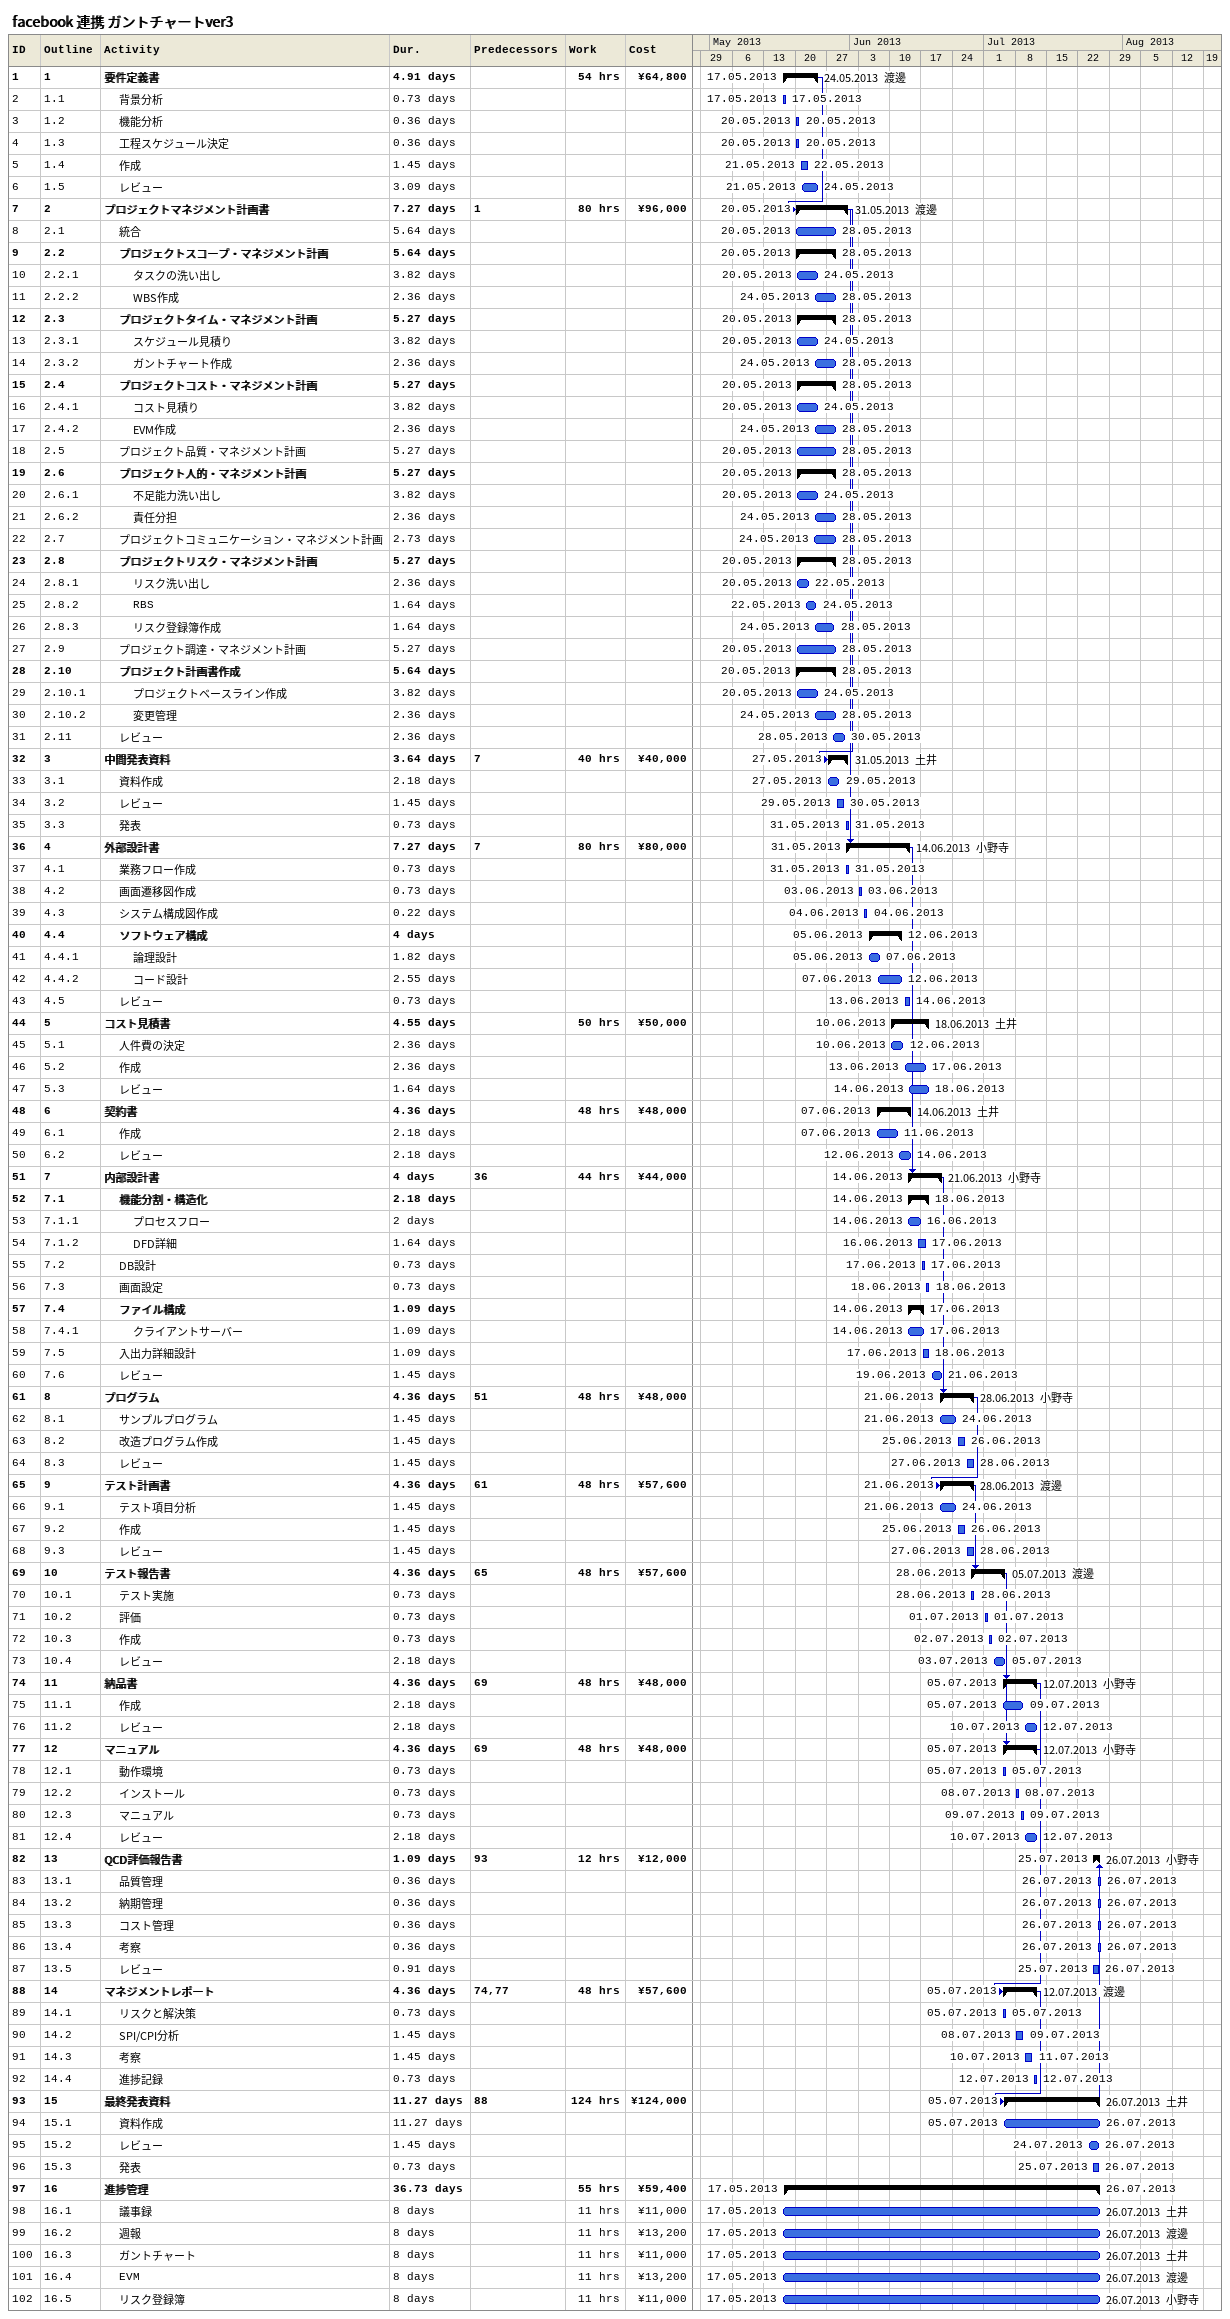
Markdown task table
facebook 連携 ガントチャートver3

| ID | WBS | Task | Duration | Start | Finish | Predecessors | Resources | Work (h) | Cost (¥) |
|---|---|---|---|---|---|---|---|---|---|
| 1 | 1 | **要件定義書** | 4.91d | 2013-05-17 | 2013-05-24 |  | 渡邊 | 54 | 64800 |
| 2 | 1.1 | 背景分析 | 0.73d | 2013-05-17 | 2013-05-17 |  |  |  |  |
| 3 | 1.2 | 機能分析 | 0.36d | 2013-05-20 | 2013-05-20 |  |  |  |  |
| 4 | 1.3 | 工程スケジュール決定 | 0.36d | 2013-05-20 | 2013-05-20 |  |  |  |  |
| 5 | 1.4 | 作成 | 1.45d | 2013-05-21 | 2013-05-22 |  |  |  |  |
| 6 | 1.5 | レビュー | 3.09d | 2013-05-21 | 2013-05-24 |  |  |  |  |
| 7 | 2 | **プロジェクトマネジメント計画書** | 7.27d | 2013-05-20 | 2013-05-31 | 1 | 渡邊 | 80 | 96000 |
| 8 | 2.1 | 統合 | 5.64d | 2013-05-20 | 2013-05-28 |  |  |  |  |
| 9 | 2.2 | **プロジェクトスコープ・マネジメント計画** | 5.64d | 2013-05-20 | 2013-05-28 |  |  |  |  |
| 10 | 2.2.1 | タスクの洗い出し | 3.82d | 2013-05-20 | 2013-05-24 |  |  |  |  |
| 11 | 2.2.2 | WBS作成 | 2.36d | 2013-05-24 | 2013-05-28 |  |  |  |  |
| 12 | 2.3 | **プロジェクトタイム・マネジメント計画** | 5.27d | 2013-05-20 | 2013-05-28 |  |  |  |  |
| 13 | 2.3.1 | スケジュール見積り | 3.82d | 2013-05-20 | 2013-05-24 |  |  |  |  |
| 14 | 2.3.2 | ガントチャート作成 | 2.36d | 2013-05-24 | 2013-05-28 |  |  |  |  |
| 15 | 2.4 | **プロジェクトコスト・マネジメント計画** | 5.27d | 2013-05-20 | 2013-05-28 |  |  |  |  |
| 16 | 2.4.1 | コスト見積り | 3.82d | 2013-05-20 | 2013-05-24 |  |  |  |  |
| 17 | 2.4.2 | EVM作成 | 2.36d | 2013-05-24 | 2013-05-28 |  |  |  |  |
| 18 | 2.5 | プロジェクト品質・マネジメント計画 | 5.27d | 2013-05-20 | 2013-05-28 |  |  |  |  |
| 19 | 2.6 | **プロジェクト人的・マネジメント計画** | 5.27d | 2013-05-20 | 2013-05-28 |  |  |  |  |
| 20 | 2.6.1 | 不足能力洗い出し | 3.82d | 2013-05-20 | 2013-05-24 |  |  |  |  |
| 21 | 2.6.2 | 責任分担 | 2.36d | 2013-05-24 | 2013-05-28 |  |  |  |  |
| 22 | 2.7 | プロジェクトコミュニケーション・マネジメント計画 | 2.73d | 2013-05-24 | 2013-05-28 |  |  |  |  |
| 23 | 2.8 | **プロジェクトリスク・マネジメント計画** | 5.27d | 2013-05-20 | 2013-05-28 |  |  |  |  |
| 24 | 2.8.1 | リスク洗い出し | 2.36d | 2013-05-20 | 2013-05-22 |  |  |  |  |
| 25 | 2.8.2 | RBS | 1.64d | 2013-05-22 | 2013-05-24 |  |  |  |  |
| 26 | 2.8.3 | リスク登録簿作成 | 1.64d | 2013-05-24 | 2013-05-28 |  |  |  |  |
| 27 | 2.9 | プロジェクト調達・マネジメント計画 | 5.27d | 2013-05-20 | 2013-05-28 |  |  |  |  |
| 28 | 2.10 | **プロジェクト計画書作成** | 5.64d | 2013-05-20 | 2013-05-28 |  |  |  |  |
| 29 | 2.10.1 | プロジェクトベースライン作成 | 3.82d | 2013-05-20 | 2013-05-24 |  |  |  |  |
| 30 | 2.10.2 | 変更管理 | 2.36d | 2013-05-24 | 2013-05-28 |  |  |  |  |
| 31 | 2.11 | レビュー | 2.36d | 2013-05-28 | 2013-05-30 |  |  |  |  |
| 32 | 3 | **中間発表資料** | 3.64d | 2013-05-27 | 2013-05-31 | 7 | 土井 | 40 | 40000 |
| 33 | 3.1 | 資料作成 | 2.18d | 2013-05-27 | 2013-05-29 |  |  |  |  |
| 34 | 3.2 | レビュー | 1.45d | 2013-05-29 | 2013-05-30 |  |  |  |  |
| 35 | 3.3 | 発表 | 0.73d | 2013-05-31 | 2013-05-31 |  |  |  |  |
| 36 | 4 | **外部設計書** | 7.27d | 2013-05-31 | 2013-06-14 | 7 | 小野寺 | 80 | 80000 |
| 37 | 4.1 | 業務フロー作成 | 0.73d | 2013-05-31 | 2013-05-31 |  |  |  |  |
| 38 | 4.2 | 画面遷移図作成 | 0.73d | 2013-06-03 | 2013-06-03 |  |  |  |  |
| 39 | 4.3 | システム構成図作成 | 0.22d | 2013-06-04 | 2013-06-04 |  |  |  |  |
| 40 | 4.4 | **ソフトウェア構成** | 4d | 2013-06-05 | 2013-06-12 |  |  |  |  |
| 41 | 4.4.1 | 論理設計 | 1.82d | 2013-06-05 | 2013-06-07 |  |  |  |  |
| 42 | 4.4.2 | コード設計 | 2.55d | 2013-06-07 | 2013-06-12 |  |  |  |  |
| 43 | 4.5 | レビュー | 0.73d | 2013-06-13 | 2013-06-14 |  |  |  |  |
| 44 | 5 | **コスト見積書** | 4.55d | 2013-06-10 | 2013-06-18 |  | 土井 | 50 | 50000 |
| 45 | 5.1 | 人件費の決定 | 2.36d | 2013-06-10 | 2013-06-12 |  |  |  |  |
| 46 | 5.2 | 作成 | 2.36d | 2013-06-13 | 2013-06-17 |  |  |  |  |
| 47 | 5.3 | レビュー | 1.64d | 2013-06-14 | 2013-06-18 |  |  |  |  |
| 48 | 6 | **契約書** | 4.36d | 2013-06-07 | 2013-06-14 |  | 土井 | 48 | 48000 |
| 49 | 6.1 | 作成 | 2.18d | 2013-06-07 | 2013-06-11 |  |  |  |  |
| 50 | 6.2 | レビュー | 2.18d | 2013-06-12 | 2013-06-14 |  |  |  |  |
| 51 | 7 | **内部設計書** | 4d | 2013-06-14 | 2013-06-21 | 36 | 小野寺 | 44 | 44000 |
| 52 | 7.1 | **機能分割・構造化** | 2.18d | 2013-06-14 | 2013-06-18 |  |  |  |  |
| 53 | 7.1.1 | プロセスフロー | 2d | 2013-06-14 | 2013-06-16 |  |  |  |  |
| 54 | 7.1.2 | DFD詳細 | 1.64d | 2013-06-16 | 2013-06-17 |  |  |  |  |
| 55 | 7.2 | DB設計 | 0.73d | 2013-06-17 | 2013-06-17 |  |  |  |  |
| 56 | 7.3 | 画面設定 | 0.73d | 2013-06-18 | 2013-06-18 |  |  |  |  |
| 57 | 7.4 | **ファイル構成** | 1.09d | 2013-06-14 | 2013-06-17 |  |  |  |  |
| 58 | 7.4.1 | クライアントサーバー | 1.09d | 2013-06-14 | 2013-06-17 |  |  |  |  |
| 59 | 7.5 | 入出力詳細設計 | 1.09d | 2013-06-17 | 2013-06-18 |  |  |  |  |
| 60 | 7.6 | レビュー | 1.45d | 2013-06-19 | 2013-06-21 |  |  |  |  |
| 61 | 8 | **プログラム** | 4.36d | 2013-06-21 | 2013-06-28 | 51 | 小野寺 | 48 | 48000 |
| 62 | 8.1 | サンプルプログラム | 1.45d | 2013-06-21 | 2013-06-24 |  |  |  |  |
| 63 | 8.2 | 改造プログラム作成 | 1.45d | 2013-06-25 | 2013-06-26 |  |  |  |  |
| 64 | 8.3 | レビュー | 1.45d | 2013-06-27 | 2013-06-28 |  |  |  |  |
| 65 | 9 | **テスト計画書** | 4.36d | 2013-06-21 | 2013-06-28 | 61 | 渡邊 | 48 | 57600 |
| 66 | 9.1 | テスト項目分析 | 1.45d | 2013-06-21 | 2013-06-24 |  |  |  |  |
| 67 | 9.2 | 作成 | 1.45d | 2013-06-25 | 2013-06-26 |  |  |  |  |
| 68 | 9.3 | レビュー | 1.45d | 2013-06-27 | 2013-06-28 |  |  |  |  |
| 69 | 10 | **テスト報告書** | 4.36d | 2013-06-28 | 2013-07-05 | 65 | 渡邊 | 48 | 57600 |
| 70 | 10.1 | テスト実施 | 0.73d | 2013-06-28 | 2013-06-28 |  |  |  |  |
| 71 | 10.2 | 評価 | 0.73d | 2013-07-01 | 2013-07-01 |  |  |  |  |
| 72 | 10.3 | 作成 | 0.73d | 2013-07-02 | 2013-07-02 |  |  |  |  |
| 73 | 10.4 | レビュー | 2.18d | 2013-07-03 | 2013-07-05 |  |  |  |  |
| 74 | 11 | **納品書** | 4.36d | 2013-07-05 | 2013-07-12 | 69 | 小野寺 | 48 | 48000 |
| 75 | 11.1 | 作成 | 2.18d | 2013-07-05 | 2013-07-09 |  |  |  |  |
| 76 | 11.2 | レビュー | 2.18d | 2013-07-10 | 2013-07-12 |  |  |  |  |
| 77 | 12 | **マニュアル** | 4.36d | 2013-07-05 | 2013-07-12 | 69 | 小野寺 | 48 | 48000 |
| 78 | 12.1 | 動作環境 | 0.73d | 2013-07-05 | 2013-07-05 |  |  |  |  |
| 79 | 12.2 | インストール | 0.73d | 2013-07-08 | 2013-07-08 |  |  |  |  |
| 80 | 12.3 | マニュアル | 0.73d | 2013-07-09 | 2013-07-09 |  |  |  |  |
| 81 | 12.4 | レビュー | 2.18d | 2013-07-10 | 2013-07-12 |  |  |  |  |
| 82 | 13 | **QCD評価報告書** | 1.09d | 2013-07-25 | 2013-07-26 | 93 | 小野寺 | 12 | 12000 |
| 83 | 13.1 | 品質管理 | 0.36d | 2013-07-26 | 2013-07-26 |  |  |  |  |
| 84 | 13.2 | 納期管理 | 0.36d | 2013-07-26 | 2013-07-26 |  |  |  |  |
| 85 | 13.3 | コスト管理 | 0.36d | 2013-07-26 | 2013-07-26 |  |  |  |  |
| 86 | 13.4 | 考察 | 0.36d | 2013-07-26 | 2013-07-26 |  |  |  |  |
| 87 | 13.5 | レビュー | 0.91d | 2013-07-25 | 2013-07-26 |  |  |  |  |
| 88 | 14 | **マネジメントレポート** | 4.36d | 2013-07-05 | 2013-07-12 | 74, 77 | 渡邊 | 48 | 57600 |
| 89 | 14.1 | リスクと解決策 | 0.73d | 2013-07-05 | 2013-07-05 |  |  |  |  |
| 90 | 14.2 | SPI/CPI分析 | 1.45d | 2013-07-08 | 2013-07-09 |  |  |  |  |
| 91 | 14.3 | 考察 | 1.45d | 2013-07-10 | 2013-07-11 |  |  |  |  |
| 92 | 14.4 | 進捗記録 | 0.73d | 2013-07-12 | 2013-07-12 |  |  |  |  |
| 93 | 15 | **最終発表資料** | 11.27d | 2013-07-05 | 2013-07-26 | 88 | 土井 | 124 | 124000 |
| 94 | 15.1 | 資料作成 | 11.27d | 2013-07-05 | 2013-07-26 |  |  |  |  |
| 95 | 15.2 | レビュー | 1.45d | 2013-07-24 | 2013-07-26 |  |  |  |  |
| 96 | 15.3 | 発表 | 0.73d | 2013-07-25 | 2013-07-26 |  |  |  |  |
| 97 | 16 | **進捗管理** | 36.73d | 2013-05-17 | 2013-07-26 |  |  | 55 | 59400 |
| 98 | 16.1 | 議事録 | 8d | 2013-05-17 | 2013-07-26 |  | 土井 | 11 | 11000 |
| 99 | 16.2 | 週報 | 8d | 2013-05-17 | 2013-07-26 |  | 渡邊 | 11 | 13200 |
| 100 | 16.3 | ガントチャート | 8d | 2013-05-17 | 2013-07-26 |  | 土井 | 11 | 11000 |
| 101 | 16.4 | EVM | 8d | 2013-05-17 | 2013-07-26 |  | 渡邊 | 11 | 13200 |
| 102 | 16.5 | リスク登録簿 | 8d | 2013-05-17 | 2013-07-26 |  | 小野寺 | 11 | 11000 |
